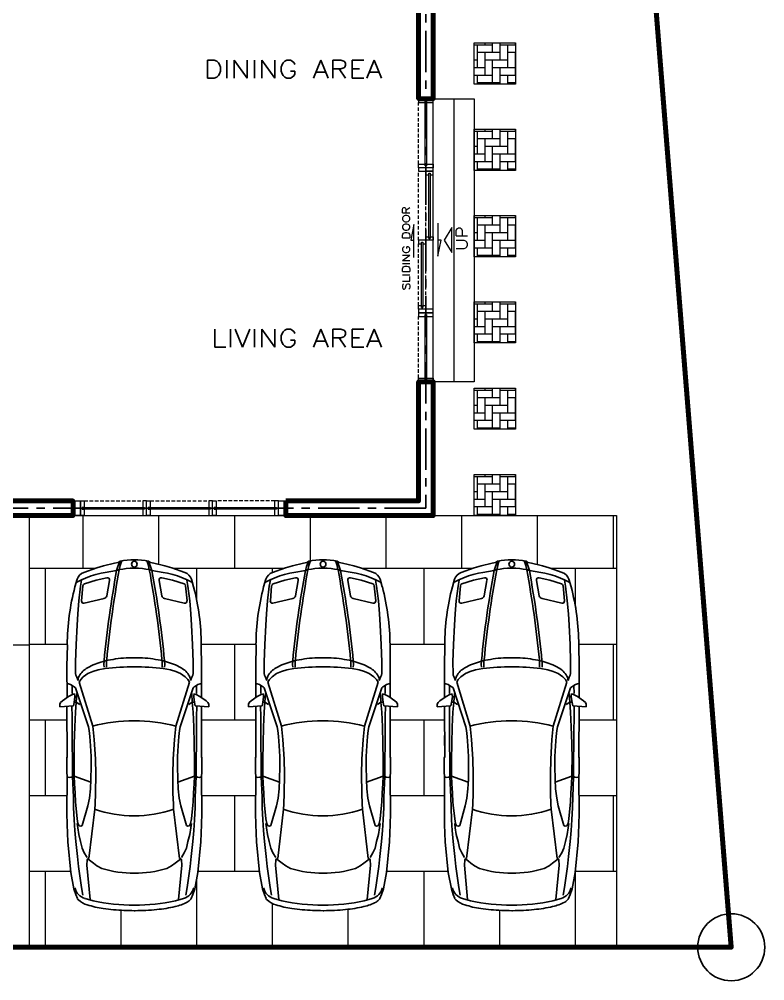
# Model space of a CAD drawing. Header units: millimetres. Extents: x 1087 to 3227, y -18 to 1224.
# Drawn here: x 1490 to 1890, y -18 to 498 of the extents above; entities that cross this region are included whole.
import ezdxf

# ---------------------------------------------------------------- set-up
doc = ezdxf.new("R2010")
doc.units = ezdxf.units.MM
doc.linetypes.add('CENTER', pattern=[50.8, 31.75, -6.35, 6.35, -6.35])
doc.linetypes.add('HIDDEN', pattern=[9.525, 6.35, -3.175])
doc.layers.get('0').update_dxf_attribs({"plot": 0})
doc.layers.add('CAR', color=8, linetype='Continuous')
for name, color, linetype, lineweight in [('DOOR', 1, 'Continuous', 20), ('FLOORING', 33, 'Continuous', 13), ('OUTDOOR FLOORING', 33, 'Continuous', 13), ('PERIMETER', 4, 'Continuous', 80), ('TEXT', 9, 'Continuous', 15), ('WALL', 2, 'Continuous', 70), ('WINDOW', 153, 'Continuous', 20)]:
    doc.layers.add(name, color=color, linetype=linetype, lineweight=lineweight)
doc.styles.get("Standard").update_dxf_attribs({"font": 'arial.ttf'})

# ---------------------------------------------------------------- blocks, each defined once
blk = doc.blocks.new('4-PANEL SLIDING DOOR')
at = {"layer": 'DOOR', "linetype": 'HIDDEN', "ltscale": 0.3}
for p, q in [((75.89, 8.44), (112.88, 8.44)), ((38.91, 0.56), (75.89, 0.56)), ((77.81, 0.56), (110.96, 0.56))]:
    blk.add_line(p, q, dxfattribs=at)
at = {"layer": 'DOOR'}
for points in [[(38.91, 8.44), (36.99, 8.44), (36.99, 0.56), (38.91, 0.56)], [(38.91, 8.44), (40.83, 8.44), (40.83, 6.87), (39.87, 6.87), (39.87, 6.07), (40.83, 6.07), (40.83, 4.5), (38.91, 4.5)], [(39.87, 6.87), (74.93, 6.87), (74.93, 6.07), (39.87, 6.07)], [(75.89, 8.44), (73.97, 8.44), (73.97, 6.87), (74.93, 6.87), (74.93, 6.07), (73.97, 6.07), (73.97, 4.5), (75.89, 4.5)], [(114.8, 8.44), (112.88, 8.44), (112.88, 0.56), (114.8, 0.56)], [(75.89, 4.5), (77.81, 4.5), (77.81, 2.93), (76.85, 2.93), (76.85, 2.13), (77.81, 2.13), (77.81, 0.56), (75.89, 0.56)], [(76.85, 2.93), (111.92, 2.93), (111.92, 2.13), (76.85, 2.13)], [(112.88, 4.5), (110.96, 4.5), (110.96, 2.93), (111.92, 2.93), (111.92, 2.13), (110.96, 2.13), (110.96, 0.56), (112.88, 0.56)]]:
    blk.add_lwpolyline(points, close=True, dxfattribs=at)
at = {"layer": 'DOOR', "linetype": 'HIDDEN', "ltscale": 0.3}
for points in [[(40.83, 8.44), (73.97, 8.44)], [(40.83, 4.5), (73.97, 4.5)], [(77.81, 4.5), (110.96, 4.5)]]:
    blk.add_lwpolyline(points, dxfattribs=at)
at = {"layer": 'FLOORING'}
for points in [[(66.71, 10.9), (84.39, 10.9), (75.89, 12.62), (75.89, 10.9)], [(85.08, -1.9), (67.39, -1.9), (75.89, -3.62), (75.89, -1.9)]]:
    blk.add_lwpolyline(points, dxfattribs=at)
at = {"layer": 'WINDOW', "linetype": 'HIDDEN', "ltscale": 0.3}
for p, q in [((1.92, 8.44), (35.07, 8.44)), ((116.72, 8.44), (149.87, 8.44)), ((1.92, 0.56), (35.07, 0.56)), ((116.72, 0.56), (149.87, 0.56))]:
    blk.add_line(p, q, dxfattribs=at)
at = {"layer": 'WINDOW'}
for points in [[(0, 8.44), (1.92, 8.44), (1.92, 4.88), (0.96, 4.88), (0.96, 4.08), (1.92, 4.08), (1.92, 0.56), (0, 0.56)], [(36.99, 8.44), (35.07, 8.44), (35.07, 4.88), (36.03, 4.88), (36.03, 4.08), (35.07, 4.08), (35.07, 0.56), (36.99, 0.56)], [(114.8, 8.44), (116.72, 8.44), (116.72, 4.88), (115.76, 4.88), (115.76, 4.08), (116.72, 4.08), (116.72, 0.56), (114.8, 0.56)], [(151.79, 8.44), (149.87, 8.44), (149.87, 4.88), (150.83, 4.88), (150.83, 4.08), (149.87, 4.08), (149.87, 0.56), (151.79, 0.56)], [(0.96, 4.88), (36.03, 4.88), (36.03, 4.08), (0.96, 4.08)], [(115.76, 4.88), (150.83, 4.88), (150.83, 4.08), (115.76, 4.08)]]:
    blk.add_lwpolyline(points, close=True, dxfattribs=at)
blk = doc.blocks.new('3-PANEL LOUVRE WINDOW')
at = {"layer": 'WINDOW', "linetype": 'HIDDEN', "ltscale": 0.3}
for p, q in [((5.94, 8.436), (37.34, 8.436)), ((41.34, 8.436), (72.74, 8.436)), ((108.14, 8.436), (76.74, 8.436)), ((5.94, 0.564), (37.34, 0.564)), ((41.34, 0.564), (72.74, 0.564)), ((76.74, 0.564), (108.14, 0.564))]:
    blk.add_line(p, q, dxfattribs=at)
at = {"layer": 'WINDOW'}
for points in [[(3.94, 0.564), (0, 0.564), (0, 8.436), (3.94, 8.436)], [(3.94, 8.436), (5.94, 8.436), (5.94, 4.9), (4.94, 4.9), (4.94, 4.1), (5.94, 4.1), (5.94, 0.564), (3.94, 0.564)], [(39.34, 8.436), (37.34, 8.436), (37.34, 4.9), (38.34, 4.9), (38.34, 4.1), (37.34, 4.1), (37.34, 0.564), (39.34, 0.564)], [(39.34, 8.436), (41.34, 8.436), (41.34, 4.9), (40.34, 4.9), (40.34, 4.1), (41.34, 4.1), (41.34, 0.564), (39.34, 0.564)], [(74.74, 8.436), (72.74, 8.436), (72.74, 4.9), (73.74, 4.9), (73.74, 4.1), (72.74, 4.1), (72.74, 0.564), (74.74, 0.564)], [(74.74, 8.436), (76.74, 8.436), (76.74, 4.9), (75.74, 4.9), (75.74, 4.1), (76.74, 4.1), (76.74, 0.564), (74.74, 0.564)], [(110.14, 8.436), (108.14, 8.436), (108.14, 4.9), (109.14, 4.9), (109.14, 4.1), (108.14, 4.1), (108.14, 0.564), (110.14, 0.564)], [(114.08, 0.564), (110.14, 0.564), (110.14, 8.436), (114.08, 8.436)], [(4.94, 4.9), (38.34, 4.9), (38.34, 4.1), (4.94, 4.1)], [(40.34, 4.9), (73.74, 4.9), (73.74, 4.1), (40.34, 4.1)], [(75.74, 4.9), (109.14, 4.9), (109.14, 4.1), (75.74, 4.1)]]:
    blk.add_lwpolyline(points, close=True, dxfattribs=at)
blk = doc.blocks.new('car14')
at = {"ltscale": 0.05}
for p, q in [((174278, 50851), (174293, 50664)), ((174298, 50851), (174278, 50851)), ((174317, 50849), (174298, 50851)), ((174337, 50839), (174317, 50849)), ((174363, 50814), (174337, 50839)), ((172440, 50740), (172021, 50701)), ((172675, 50750), (172440, 50740)), ((172832, 50753), (172675, 50750)), ((173316, 50751), (172832, 50753)), ((173405, 50755), (173316, 50751)), ((173319, 50739), (173317, 50721)), ((173317, 50721), (173321, 50695)), ((173327, 50751), (173319, 50739)), ((173586, 50755), (173405, 50755)), ((173596, 50748), (173586, 50755)), ((174283, 50752), (173597, 50748)), ((173890, 50749), (173752, 50749)), ((174421, 50730), (174363, 50814)), ((174829, 50752), (174405, 50751)), ((174446, 50678), (174421, 50730)), ((174582, 50702), (174593, 50732)), ((174593, 50732), (174596, 50752)), ((175124, 50747), (174829, 50752)), ((171723, 50632), (171668, 50608)), ((171799, 50657), (171723, 50632)), ((172021, 50701), (171799, 50657)), ((172103, 50595), (171817, 50555)), ((172240, 50610), (172103, 50595)), ((172446, 50631), (172240, 50610)), ((172541, 50590), (172445, 50566)), ((172594, 50645), (172446, 50631)), ((172633, 50605), (172541, 50590)), ((172739, 50654), (172594, 50645)), ((172688, 50612), (172633, 50605)), ((172659, 50586), (172654, 50562)), ((172689, 50602), (172659, 50586)), ((172754, 50612), (172689, 50602)), ((172906, 50662), (172739, 50654)), ((172941, 50633), (172754, 50612)), ((173050, 50665), (172906, 50662)), ((172983, 50636), (172941, 50633)), ((173103, 50642), (172983, 50636)), ((173050, 50665), (173328, 50676)), ((173237, 50650), (173103, 50642)), ((173336, 50654), (173237, 50650)), ((173336, 50654), (173253, 50428)), ((173321, 50695), (173330, 50674)), ((173424, 50678), (173328, 50676)), ((173330, 50674), (173336, 50654)), ((173426, 50655), (173336, 50654)), ((173560, 50678), (173424, 50678)), ((173557, 50655), (173426, 50655)), ((173779, 50652), (173557, 50655)), ((173764, 50681), (173560, 50678)), ((173944, 50681), (173764, 50681)), ((174009, 50646), (173779, 50652)), ((174136, 50683), (173944, 50681)), ((174208, 50636), (174009, 50646)), ((174009, 50458), (174538, 50635)), ((174616, 50585), (174017, 50401)), ((174298, 50685), (174136, 50683)), ((174341, 50625), (174208, 50636)), ((174293, 50664), (174339, 50655)), ((174341, 50625), (174313, 50576)), ((174339, 50655), (174418, 50644)), ((174341, 50654), (174341, 50625)), ((174461, 50616), (174341, 50625)), ((174418, 50644), (174443, 50645)), ((174452, 50661), (174446, 50678)), ((174453, 50641), (174452, 50661)), ((174572, 50681), (174461, 50683)), ((174538, 50635), (174554, 50652)), ((174554, 50652), (174572, 50681)), ((174572, 50681), (174582, 50702)), ((174651, 50564), (174616, 50585)), ((174638, 50601), (174682, 50619)), ((174682, 50619), (174711, 50633)), ((174711, 50633), (174736, 50635)), ((174736, 50635), (174889, 50637)), ((174889, 50637), (175131, 50628)), ((175131, 50628), (175394, 50615)), ((175394, 50615), (175548, 50605)), ((175548, 50605), (175723, 50590)), ((175723, 50590), (175926, 50566)), ((176018, 50614), (175916, 50643)), ((175972, 50627), (176008, 50554)), ((171635, 50396), (171668, 50506)), ((172122, 50480), (171656, 50436)), ((171817, 50555), (171711, 50537)), ((172194, 50476), (172122, 50480)), ((172205, 50462), (172177, 50425)), ((172207, 50467), (172194, 50476)), ((172211, 50452), (172207, 50467)), ((172884, 50371), (172211, 50452)), ((172291, 50516), (172225, 50477)), ((172355, 50546), (172291, 50516)), ((172445, 50566), (172355, 50546)), ((172654, 50562), (172661, 50544)), ((172661, 50544), (172930, 50469)), ((172930, 50469), (173035, 50446)), ((173035, 50446), (173160, 50433)), ((173877, 50441), (173958, 50449)), ((173958, 50449), (174009, 50458)), ((174688, 50529), (174651, 50564)), ((174733, 50466), (174688, 50529)), ((174762, 50401), (174733, 50466)), ((175754, 50247), (175691, 50516)), ((175930, 50534), (175723, 50552)), ((175926, 50566), (176006, 50552)), ((175956, 50513), (176005, 50355)), ((176008, 50554), (176035, 50501)), ((176035, 50501), (176063, 50422)), ((176111, 50523), (176175, 50345)), ((172114, 50343), (172077, 50276)), ((172148, 50392), (172114, 50343)), ((172177, 50425), (172148, 50392)), ((172954, 50367), (172884, 50371)), ((173103, 50362), (172954, 50367)), ((173362, 50360), (173103, 50362)), ((173160, 50433), (173291, 50425)), ((173291, 50425), (173469, 50422)), ((173567, 50365), (173362, 50360)), ((173469, 50422), (173605, 50424)), ((173836, 50383), (173567, 50365)), ((173605, 50424), (173749, 50431)), ((173749, 50431), (173877, 50441)), ((174017, 50401), (173836, 50383)), ((174786, 50327), (174762, 50401)), ((174803, 50230), (174786, 50327)), ((176038, 50208), (176005, 50355)), ((176063, 50422), (176082, 50360)), ((176082, 50360), (176101, 50287)), ((176175, 50345), (176202, 50252)), ((174856, 50249), (174819, 50247)), ((174842, 50215), (174819, 50215)), ((174895, 50213), (174842, 50215)), ((174907, 50247), (174856, 50249)), ((174922, 50211), (174895, 50213)), ((176003, 50172), (175794, 50210)), ((176101, 50287), (176112, 50230)), ((176112, 50230), (176136, 50075)), ((176235, 50102), (176202, 50252)), ((176192, 50057), (176136, 50075)), ((176136, 50075), (176150, 50041)), ((176259, 50030), (176192, 50057)), ((176235, 50102), (176247, 50056)), ((176263, 50029), (176247, 50056)), ((176148, 50039), (176204, 50026)), ((176150, 50041), (176157, 49991)), ((176157, 49991), (176164, 49945)), ((176164, 49945), (176167, 49892)), ((176204, 50026), (176245, 50014)), ((176245, 50014), (176263, 50004)), ((176167, 49892), (176169, 49834)), ((176167, 49777), (176169, 49834)), ((176150, 49627), (176157, 49678)), ((176157, 49678), (176164, 49724)), ((176164, 49724), (176167, 49777)), ((176245, 49654), (176263, 49665)), ((176112, 49439), (176136, 49594)), ((176136, 49594), (176150, 49627)), ((176192, 49612), (176136, 49594)), ((176148, 49630), (176204, 49643)), ((176259, 49639), (176192, 49612)), ((176235, 49567), (176202, 49416)), ((176204, 49643), (176245, 49654)), ((176235, 49567), (176247, 49613)), ((176263, 49640), (176247, 49613)), ((174803, 49439), (174786, 49341)), ((174842, 49454), (174819, 49454)), ((174856, 49420), (174819, 49422)), ((174895, 49456), (174842, 49454)), ((174907, 49422), (174856, 49420)), ((174922, 49458), (174895, 49456)), ((175754, 49421), (175691, 49153)), ((176003, 49497), (175794, 49459)), ((176038, 49461), (176005, 49314)), ((176101, 49382), (176112, 49439)), ((176175, 49324), (176202, 49416)), ((171635, 49273), (171668, 49163)), ((172114, 49326), (172077, 49393)), ((172148, 49277), (172114, 49326)), ((172177, 49243), (172148, 49277)), ((172884, 49298), (172211, 49217)), ((172954, 49302), (172884, 49298)), ((173103, 49307), (172954, 49302)), ((173362, 49308), (173103, 49307)), ((173567, 49304), (173362, 49308)), ((173836, 49286), (173567, 49304)), ((174017, 49268), (173836, 49286)), ((174616, 49084), (174017, 49268)), ((174762, 49268), (174733, 49203)), ((174786, 49341), (174762, 49268)), ((175956, 49156), (176005, 49314)), ((176063, 49246), (176082, 49309)), ((176082, 49309), (176101, 49382)), ((176111, 49146), (176175, 49324)), ((172122, 49188), (171656, 49232)), ((172194, 49193), (172122, 49188)), ((172205, 49206), (172177, 49243)), ((172207, 49202), (172194, 49193)), ((172211, 49217), (172207, 49202)), ((172291, 49153), (172225, 49192)), ((172355, 49123), (172291, 49153)), ((172661, 49125), (172930, 49200)), ((172930, 49200), (173035, 49222)), ((173035, 49222), (173160, 49236)), ((173160, 49236), (173291, 49243)), ((173336, 49015), (173253, 49241)), ((173291, 49243), (173469, 49247)), ((173469, 49247), (173605, 49245)), ((173605, 49245), (173749, 49238)), ((173749, 49238), (173877, 49228)), ((173877, 49228), (173958, 49219)), ((173958, 49219), (174009, 49211)), ((174009, 49211), (174538, 49034)), ((174688, 49140), (174651, 49104)), ((174733, 49203), (174688, 49140)), ((175930, 49135), (175723, 49116)), ((176008, 49114), (176035, 49168)), ((176035, 49168), (176063, 49246)), ((171723, 49037), (171668, 49060)), ((171817, 49114), (171711, 49132)), ((171799, 49011), (171723, 49037)), ((172021, 48968), (171799, 49011)), ((172103, 49073), (171817, 49114)), ((172240, 49059), (172103, 49073)), ((172446, 49038), (172240, 49059)), ((172445, 49103), (172355, 49123)), ((172541, 49079), (172445, 49103)), ((172594, 49024), (172446, 49038)), ((172633, 49064), (172541, 49079)), ((172739, 49015), (172594, 49024)), ((172688, 49056), (172633, 49064)), ((172654, 49107), (172661, 49125)), ((172659, 49083), (172654, 49107)), ((172689, 49067), (172659, 49083)), ((172754, 49057), (172689, 49067)), ((172906, 49007), (172739, 49015)), ((172941, 49036), (172754, 49057)), ((173050, 49003), (172906, 49007)), ((172983, 49032), (172941, 49036)), ((173103, 49027), (172983, 49032)), ((173050, 49003), (173328, 48992)), ((173237, 49019), (173103, 49027)), ((173336, 49015), (173237, 49019)), ((173328, 48993), (173336, 49015)), ((173426, 49014), (173336, 49015)), ((173557, 49013), (173426, 49014)), ((173779, 49017), (173557, 49013)), ((174009, 49023), (173779, 49017)), ((174208, 49033), (174009, 49023)), ((174341, 49044), (174208, 49033)), ((174278, 48818), (174293, 49004)), ((174293, 49004), (174339, 49013)), ((174341, 49044), (174313, 49093)), ((174339, 49013), (174418, 49025)), ((174461, 49052), (174341, 49044)), ((174341, 49014), (174341, 49044)), ((174418, 49025), (174443, 49024)), ((174452, 49008), (174446, 48991)), ((174453, 49028), (174452, 49008)), ((174538, 49034), (174554, 49017)), ((174554, 49017), (174572, 48988)), ((174651, 49104), (174616, 49084)), ((174638, 49067), (174682, 49050)), ((174682, 49050), (174711, 49036)), ((174711, 49036), (174736, 49034)), ((174736, 49034), (174889, 49032)), ((174889, 49032), (175131, 49040)), ((175131, 49040), (175394, 49054)), ((175394, 49054), (175548, 49063)), ((175548, 49063), (175723, 49079)), ((175723, 49079), (175926, 49103)), ((176018, 49055), (175916, 49026)), ((175926, 49103), (176006, 49117)), ((175972, 49042), (176008, 49114)), ((172440, 48929), (172021, 48968)), ((172675, 48919), (172440, 48929)), ((172832, 48916), (172675, 48919)), ((173316, 48918), (172832, 48916)), ((173405, 48914), (173316, 48918)), ((173317, 48948), (173321, 48974)), ((173319, 48930), (173317, 48948)), ((173327, 48917), (173319, 48930)), ((173321, 48974), (173328, 48993)), ((173424, 48991), (173328, 48992)), ((173586, 48914), (173405, 48914)), ((173560, 48991), (173424, 48991)), ((173764, 48988), (173560, 48991)), ((173596, 48920), (173586, 48914)), ((174283, 48917), (173597, 48920)), ((173944, 48988), (173764, 48988)), ((174136, 48986), (173944, 48988)), ((174298, 48984), (174136, 48986)), ((174421, 48939), (174363, 48855)), ((174829, 48917), (174405, 48917)), ((174446, 48991), (174421, 48939)), ((174572, 48988), (174461, 48986)), ((174572, 48988), (174582, 48967)), ((174582, 48967), (174593, 48937)), ((174593, 48937), (174596, 48917)), ((175124, 48921), (174829, 48917)), ((174298, 48818), (174278, 48818)), ((174317, 48820), (174298, 48818)), ((174337, 48830), (174317, 48820)), ((174363, 48855), (174337, 48830))]:
    blk.add_line(p, q, dxfattribs=at)
for centre, radius, start, end in [((175102, 47527), 3221, 75.3692, 89.6147), ((171867, 50396), 296, 137.753, 164.573), ((171699, 50540), 75.7, 116.2564, 132.7691), ((171690, 50557), 55.5, 112.9917, 115.5464), ((171859, 50449), 200, 102.9981, 163.2615), ((174638, 50469), 132, 62.6713, 90), ((174556, 50334), 290, 28.3495, 60.3799), ((175970, 50472), 150, 19.7555, 71.4709), ((172806, 50078), 1287, 162.0281, 171.9884), ((174090, 50057), 832, 14.172, 29.9366), ((175720, 50523), 30, 84.7809, 193.2364), ((175927, 50504), 30, 17.3318, 84.7818), ((174338, 49834), 2761, 168.2577, 191.7424), ((174458, 49834), 1663, 160.9767, 198.8163), ((171913, 49838), 2178, 344.8283, 15.1045), ((174140, 49869), 2637, 171.5296, 177.6904), ((173553, 49834), 1541, 163.3477, 196.6523), ((171206, 49834), 3619, 353.7227, 6.2772), ((173405, 49868), 1543, 4.3137, 14.7384), ((173511, 35781), 14533, 79.5924, 84.4853), ((173528, 35775), 14503, 79.5924, 84.4853), ((175803, 50259), 50, 193.2368, 259.7927), ((176009, 50201), 30, 259.7918, 12.6561), ((174749, 49834), 3247, 177.5196, 180.0008), ((173071, 49834), 1878, 355.4299, 4.5699), ((175260, 49834), 1022, 349.0272, 10.9729), ((174777, 49834), 3275, 180, 180.1671), ((174551, 49829), 3049, 180.0843, 185.6746), ((176224, 49834), 39.1, 0, 180), ((176224, 49834), 39.1, 180, 0), ((173405, 49801), 1543, 345.2615, 355.6862), ((173395, 49705), 1886, 185.4031, 193.1131), ((173511, 63888), 14533, 275.5147, 280.4076), ((173528, 63894), 14503, 275.5147, 280.4076), ((174090, 49612), 832, 330.063, 345.8279), ((175803, 49410), 50, 100.2074, 166.7634), ((176009, 49467), 30, 347.3444, 100.2081), ((172172, 49408), 628, 191.9919, 208.1327), ((171859, 49220), 200, 196.7385, 257.0019), ((174556, 49335), 290, 299.6194, 331.6502), ((175720, 49146), 30, 166.764, 275.2191), ((175927, 49165), 30, 275.2182, 342.6682), ((175970, 49197), 150, 288.5291, 340.2445), ((171793, 49214), 202, 210.3469, 218.9129), ((171725, 49159), 114, 218.7476, 231.2781), ((171695, 49122), 67.2, 231.2736, 246.5356), ((174638, 49199), 132, 269.9996, 297.3277), ((175102, 52142), 3221, 270.3853, 284.6308)]:
    blk.add_arc(centre, radius, start, end, dxfattribs=at)

msp = doc.modelspace()

# ---------------------------------------------------------------- hatches: boundary and pattern name
at = {"layer": 'OUTDOOR FLOORING', "ltscale": 0.2}
h = msp.add_hatch(dxfattribs=at)
h.set_pattern_fill('AR-HBONE', color=256, scale=0.04, angle=45)
h.set_pattern_definition([(90, (609.8394, -694.6497), (-4.064, 4.064), [12.192, -4.064]), (180, (609.8394, -690.5857), (-4.064, 4.064), [12.192, -4.064])])
h.paths.add_polyline_path([(1733.88, 485.06), (1733.88, 463.01), (1755.92, 463.01), (1755.92, 485.06)])
h = msp.add_hatch(dxfattribs=at)
h.set_pattern_fill('AR-HBONE', color=256, scale=0.04, angle=45)
h.set_pattern_definition([(90, (609.8394, -740.9597), (-4.064, 4.064), [12.192, -4.064]), (180, (609.8394, -736.8957), (-4.064, 4.064), [12.192, -4.064])])
h.paths.add_polyline_path([(1733.88, 438.75), (1733.88, 416.7), (1755.92, 416.7), (1755.92, 438.75)])
h = msp.add_hatch(dxfattribs=at)
h.set_pattern_fill('AR-HBONE', color=256, scale=0.04, angle=45)
h.set_pattern_definition([(90, (609.8394, -787.2696), (-4.064, 4.064), [12.192, -4.064]), (180, (609.8394, -783.2056), (-4.064, 4.064), [12.192, -4.064])])
h.paths.add_polyline_path([(1733.88, 392.44), (1733.88, 370.39), (1755.92, 370.39), (1755.92, 392.44)])
h = msp.add_hatch(dxfattribs=at)
h.set_pattern_fill('AR-HBONE', color=256, scale=0.04, angle=45)
h.set_pattern_definition([(90, (609.8394, -833.5796), (-4.064, 4.064), [12.192, -4.064]), (180, (609.8394, -829.5156), (-4.064, 4.064), [12.192, -4.064])])
h.paths.add_polyline_path([(1733.88, 346.13), (1733.88, 324.08), (1755.92, 324.08), (1755.92, 346.13)])
h = msp.add_hatch(dxfattribs=at)
h.set_pattern_fill('AR-HBONE', color=256, scale=0.04, angle=45)
h.set_pattern_definition([(90, (609.8394, -879.8896), (-4.064, 4.064), [12.192, -4.064]), (180, (609.8394, -875.8256), (-4.064, 4.064), [12.192, -4.064])])
h.paths.add_polyline_path([(1733.88, 299.82), (1733.88, 277.77), (1755.92, 277.77), (1755.92, 299.82)])
h = msp.add_hatch(dxfattribs=at)
h.set_pattern_fill('AR-HBONE', color=256, scale=0.04, angle=45)
h.set_pattern_definition([(90, (609.8394, -926.1996), (-4.064, 4.064), [12.192, -4.064]), (180, (609.8394, -922.1356), (-4.064, 4.064), [12.192, -4.064])])
h.paths.add_polyline_path([(1733.88, 253.51), (1733.88, 231.46), (1755.92, 231.46), (1755.92, 253.51)])
at = {"layer": 'OUTDOOR FLOORING'}
h = msp.add_hatch(dxfattribs=at)
h.set_pattern_fill('AR-B88', color=256, scale=0.2)
h.paths.add_polyline_path([(1495.21, 231.46), (1495.21, -0.1), (1810.17, -0.1), (1810.17, 231.46)])
h.paths.add_polyline_path([(1625.58, 200.99), (1625.58, 200.99), (1632.58, 203.51), (1636.22, 204.56), (1642.16, 205.89), (1643.97, 206.34), (1645.06, 207.01), (1645.06, 206.99, -0.095855), (1660.34, 206.99), (1661.39, 206.34), (1663.2, 205.89), (1669.14, 204.56), (1672.78, 203.51), (1679.78, 200.99, -0.229569), (1683.38, 197.31), (1684.52, 193.3, -0.062233), (1688.63, 162.12), (1688.79, 150.52), (1688.79, 133.87), (1691.25, 132.16), (1692.22, 131.15), (1692.62, 130.36), (1692.71, 129.62), (1692.71, 128.82), (1688.79, 129.15), (1688.67, 101.97), (1688.93, 101.58), (1688.93, 94.46), (1688.76, 90.94), (1688.84, 71.89), (1688.72, 65.73), (1688.34, 56.45), (1686.8, 39.95), (1685.08, 31.24), (1684.07, 28.22), (1683.05, 25.83, -0.079287), (1682.1, 24.78, -0.037397), (1681.12, 24.11, -0.070542), (1674.61, 21.73, -0.033656), (1664.75, 20.12, -0.024402), (1653.05, 19.53, -0.000842), (1652.62, 19.53, -0.010706), (1647.15, 19.65, -0.026891), (1636.04, 20.7, -0.043487), (1627.46, 22.68, -0.102494), (1623.26, 24.83, -0.113845), (1622.34, 25.81, -0.03394), (1622.21, 26.07), (1621.29, 28.22), (1620.28, 31.24), (1618.56, 39.95), (1617.02, 56.45), (1616.64, 65.73), (1616.52, 71.89), (1616.6, 90.94), (1616.43, 94.46), (1616.43, 101.58), (1616.69, 101.97), (1616.57, 129.15), (1612.65, 128.82), (1612.65, 130.19), (1613.14, 131.15), (1614.11, 132.16), (1616.58, 133.87), (1616.57, 150.52), (1616.73, 162.11, -0.062246), (1620.84, 193.3), (1621.82, 196.77, -0.25495)], flags=16)
h.paths.add_polyline_path([(1626.45, 198), (1629.53, 199.09), (1631.99, 199.84), (1634.85, 200.58), (1637.1, 201.02), (1643.21, 201.97), (1644.66, 202.6), (1644.65, 202.56), (1646.51, 202.8), (1648.32, 203.06), (1650.43, 203.19), (1652.68, 203.29), (1654.93, 203.19), (1657.04, 203.06), (1658.85, 202.8), (1660.71, 202.56), (1660.71, 202.6), (1662.15, 201.97), (1668.26, 201.02), (1670.51, 200.58), (1673.37, 199.84), (1675.83, 199.09), (1678.91, 198), (1680.92, 197), (1681.47, 193.69), (1682.41, 185.73), (1683.04, 178.82), (1683.4, 172.75), (1683.94, 162.42), (1684.27, 152.87), (1684.19, 146.85), (1684.1, 145.88), (1683.58, 144.73), (1682.88, 143.02, 0.119811), (1682.3, 145.4, 0.140681), (1677.79, 149.81, 0.073077), (1668.93, 153.32), (1668.93, 153.32, 0.043273), (1658.57, 155.01, 0.039887), (1646.79, 155.01, 0.043263), (1636.44, 153.32), (1636.44, 153.32, 0.073075), (1627.57, 149.81, 0.140679), (1623.07, 145.4, 0.119818), (1622.49, 143.02), (1621.78, 144.73), (1621.26, 145.88), (1621.17, 146.85), (1621.09, 152.87), (1621.42, 162.42), (1621.96, 172.75), (1622.32, 178.82), (1622.95, 185.73), (1623.89, 193.69), (1624.45, 197)], flags=0)
h.paths.add_polyline_path([(1625.98, 194.88), (1632.2, 196.82), (1637.96, 198.11, -0.539981), (1639.39, 196.75), (1637.91, 188.51, -0.292982), (1636.47, 186.95), (1625.86, 184.46, -0.512025), (1624.41, 185.72), (1624.41, 185.72), (1625.16, 193.86, -0.30311), (1625.98, 194.88)], flags=0)
h.paths.add_polyline_path([(1582.14, 197.31), (1583.27, 193.3, -0.062233), (1587.38, 162.12), (1587.55, 150.52), (1587.54, 133.87), (1590.01, 132.16), (1590.98, 131.15), (1591.37, 130.36), (1591.46, 129.62), (1591.46, 128.82), (1587.55, 129.15), (1587.42, 101.97), (1587.69, 101.58), (1587.69, 94.46), (1587.52, 90.94), (1587.59, 71.89), (1587.47, 65.73), (1587.09, 56.45), (1585.56, 39.95), (1583.83, 31.24), (1582.83, 28.22), (1581.81, 25.83, -0.079287), (1580.86, 24.78, -0.037397), (1579.88, 24.11, -0.070542), (1573.36, 21.73, -0.033656), (1563.5, 20.12, -0.024402), (1551.81, 19.53, -0.000842), (1551.38, 19.53, -0.010706), (1545.9, 19.65, -0.026891), (1534.79, 20.7, -0.043487), (1526.22, 22.68, -0.102494), (1522.01, 24.83, -0.113845), (1521.1, 25.81, -0.03394), (1520.96, 26.07), (1520.05, 28.22), (1519.04, 31.24), (1517.32, 39.95), (1515.78, 56.45), (1515.4, 65.73), (1515.28, 71.89), (1515.35, 90.94), (1515.18, 94.46), (1515.18, 101.58), (1515.45, 101.97), (1515.32, 129.15), (1511.41, 128.82), (1511.41, 130.19), (1511.9, 131.15), (1512.87, 132.16), (1515.33, 133.87), (1515.32, 150.52), (1515.49, 162.11, -0.062246), (1519.6, 193.3), (1520.58, 196.77, -0.25495), (1524.34, 200.99), (1524.33, 200.99), (1531.33, 203.51), (1534.98, 204.56), (1540.92, 205.89), (1542.73, 206.34), (1543.82, 207.01), (1543.81, 206.99, -0.095855), (1559.09, 206.99), (1560.14, 206.34), (1561.95, 205.89), (1567.89, 204.56), (1571.54, 203.51), (1578.54, 200.99, -0.229569)], flags=16)
h.paths.add_polyline_path([(1580.23, 193.69), (1581.17, 185.73), (1581.79, 178.82), (1582.15, 172.75), (1582.7, 162.42), (1583.02, 152.87), (1582.94, 146.85), (1582.86, 145.88), (1582.33, 144.73), (1581.63, 143.02, 0.119811), (1581.05, 145.4, 0.140681), (1576.54, 149.81, 0.073077), (1567.68, 153.32), (1567.68, 153.32, 0.043273), (1557.32, 155.01, 0.039887), (1545.55, 155.01, 0.043263), (1535.19, 153.32), (1535.19, 153.32, 0.073075), (1526.33, 149.81, 0.140679), (1521.82, 145.4, 0.119818), (1521.24, 143.02), (1520.54, 144.73), (1520.01, 145.88), (1519.93, 146.85), (1519.85, 152.87), (1520.17, 162.42), (1520.72, 172.75), (1521.08, 178.82), (1521.71, 185.73), (1522.64, 193.69), (1523.2, 197), (1525.2, 198), (1528.28, 199.09), (1530.75, 199.84), (1533.61, 200.58), (1535.85, 201.02), (1541.97, 201.97), (1543.41, 202.6), (1543.4, 202.56), (1545.27, 202.8), (1547.07, 203.06), (1549.19, 203.19), (1551.44, 203.29), (1553.69, 203.19), (1555.8, 203.06), (1557.6, 202.8), (1559.47, 202.56), (1559.46, 202.6), (1560.9, 201.97), (1567.02, 201.02), (1569.26, 200.58), (1572.12, 199.84), (1574.59, 199.09), (1577.67, 198), (1579.67, 197)], flags=0)
h.paths.add_polyline_path([(1578.26, 184.46), (1567.73, 186.93, -0.304733), (1566.21, 188.51), (1564.72, 196.75, -0.533075), (1566.13, 198.12), (1571.92, 196.82), (1578.14, 194.88, -0.303109), (1578.96, 193.86), (1579.7, 185.72, -0.512026)], flags=0)
h.paths.add_polyline_path([(1652.68, 206.98, -1), (1652.68, 203.9, -1)], flags=0)
h.paths.add_polyline_path([(1551.44, 203.9, -1), (1551.44, 206.98, -1)], flags=0)
h.paths.add_polyline_path([(1667.38, 198.12), (1673.16, 196.82), (1679.38, 194.88, -0.303109), (1680.2, 193.86), (1680.95, 185.72, -0.512026), (1679.5, 184.46), (1668.98, 186.93, -0.304733), (1667.45, 188.51), (1665.97, 196.75, -0.533075)], flags=0)
h.paths.add_polyline_path([(1535.22, 186.95), (1524.62, 184.46, -0.512025), (1523.17, 185.72), (1523.17, 185.72), (1523.91, 193.86, -0.30311), (1524.74, 194.88), (1524.74, 194.88), (1530.96, 196.82), (1536.72, 198.11, -0.539981), (1538.15, 196.75), (1536.67, 188.51, -0.292982)], flags=0)
h.paths.add_polyline_path([(1630.37, 147.89), (1633.27, 148.81), (1637.1, 149.5, -0.054832), (1668.26, 149.5), (1672.09, 148.81), (1674.99, 147.89), (1677.55, 146.75), (1680.01, 144.98), (1681.42, 143.5), (1682.22, 142.14), (1675, 118.55), (1674.29, 111.43), (1673.57, 100.85), (1673.39, 92.78), (1673.43, 82.57), (1673.64, 76.68), (1673.79, 73.94), (1677.01, 47.46), (1677.53, 47.3), (1675.95, 46.1), (1674.63, 44.95), (1672.7, 43.63), (1670.06, 42.17, -0.146351), (1635.3, 42.17), (1632.66, 43.63), (1630.73, 44.95), (1629.41, 46.1), (1627.8, 47.32), (1627.78, 47.29), (1628.36, 47.46), (1631.57, 73.94), (1631.72, 76.68), (1631.93, 82.57), (1631.97, 92.78), (1631.8, 100.85), (1631.07, 111.43), (1630.36, 118.55), (1623.14, 142.14), (1623.94, 143.5), (1625.35, 144.98), (1627.81, 146.75)], flags=0)
h.paths.add_polyline_path([(1619.53, 91.47), (1619.53, 91.42), (1619.53, 91.47)], flags=0)
h.paths.add_polyline_path([(1576.3, 146.75), (1578.77, 144.98), (1580.18, 143.5), (1580.97, 142.14), (1573.75, 118.55), (1573.04, 111.43), (1572.32, 100.85), (1572.15, 92.78), (1572.19, 82.57), (1572.4, 76.68), (1572.55, 73.94), (1575.76, 47.46), (1576.29, 47.3), (1574.71, 46.1), (1573.39, 44.95), (1571.46, 43.63), (1568.82, 42.17, -0.146351), (1534.05, 42.17), (1531.42, 43.63), (1529.48, 44.95), (1528.16, 46.1), (1526.56, 47.32), (1526.54, 47.29), (1527.11, 47.46), (1530.32, 73.94), (1530.47, 76.68), (1530.68, 82.57), (1530.73, 92.78), (1530.55, 100.85), (1529.83, 111.43), (1529.12, 118.55), (1521.9, 142.14), (1522.69, 143.5), (1524.1, 144.98), (1526.57, 146.75), (1529.12, 147.89), (1532.03, 148.81), (1535.86, 149.5, -0.054832), (1567.02, 149.5), (1570.84, 148.81), (1573.75, 147.89)], flags=0)
h.paths.add_polyline_path([(1576, 118.24), (1575.65, 116.22), (1575.3, 113.05), (1574.91, 107.99), (1574.66, 102.31), (1574.58, 96.99), (1574.71, 89.97), (1574.79, 88.49), (1583.69, 91.73), (1583.73, 95.3), (1583.76, 100.42), (1583.63, 109.17), (1583.39, 118.25), (1582.98, 126.05), (1582.57, 131.32), (1582.17, 136.71)], flags=0)
h.paths.add_polyline_path([(1583.75, 131.32), (1583.74, 131.32), (1583.76, 131.23)], flags=0)
h.paths.add_polyline_path([(1628.12, 118.24), (1628.47, 116.22), (1628.82, 113.05), (1629.2, 107.99), (1629.46, 102.31), (1629.54, 96.99), (1629.41, 89.97), (1629.12, 84.81), (1628.58, 79.88), (1627.7, 75.75), (1624.73, 65.15), (1624.04, 64.89), (1623.11, 65.07), (1622.45, 66.25), (1622.06, 68.81), (1621.23, 76.2), (1621.11, 77.85), (1620.88, 82.55), (1620.57, 87.85), (1620.42, 91.73), (1620.39, 95.3), (1620.36, 100.42), (1620.49, 109.17), (1620.73, 118.25), (1621.14, 126.05), (1621.54, 131.32), (1620.37, 131.32), (1620.35, 131.23), (1620.37, 131.32), (1621.54, 131.32), (1621.95, 136.71)], flags=0)
h.paths.add_polyline_path([(1677.24, 118.24), (1676.89, 116.22), (1676.55, 113.05), (1676.16, 107.99), (1675.9, 102.31), (1675.82, 96.99), (1675.95, 89.97), (1676.03, 88.49), (1684.94, 91.73), (1684.97, 95.3), (1685.01, 100.42), (1684.88, 109.17), (1684.63, 118.25), (1684.22, 126.05), (1683.82, 131.32), (1683.42, 136.71)], flags=0)
h.paths.add_polyline_path([(1684.99, 131.32), (1684.99, 131.32), (1685.01, 131.23)], flags=0)
h.paths.add_polyline_path([(1584.58, 91.41), (1584.58, 91.42), (1584.58, 91.41)], flags=0)
h.paths.add_polyline_path([(1518.29, 91.47), (1518.29, 91.42), (1518.29, 91.47)], flags=0)
h.paths.add_polyline_path([(1722.12, 193.3), (1723.1, 196.77, -0.25495), (1726.86, 200.99), (1726.86, 200.99), (1733.86, 203.51), (1737.51, 204.56), (1743.44, 205.89), (1745.25, 206.34), (1746.34, 207.01), (1746.34, 206.99, -0.095855), (1761.62, 206.99), (1762.67, 206.34), (1764.48, 205.89), (1770.42, 204.56), (1774.06, 203.51), (1781.06, 200.99, -0.229569), (1784.67, 197.31), (1785.8, 193.3, -0.062233), (1789.91, 162.12), (1790.07, 150.52), (1790.07, 133.87), (1792.53, 132.16), (1793.5, 131.15), (1793.9, 130.36), (1793.99, 129.62), (1793.99, 128.82), (1790.07, 129.15), (1789.95, 101.97), (1790.22, 101.58), (1790.22, 94.46), (1790.04, 90.94), (1790.12, 71.89), (1790, 65.73), (1789.62, 56.45), (1788.08, 39.95), (1786.36, 31.24), (1785.35, 28.22), (1784.33, 25.83, -0.079287), (1783.38, 24.78, -0.037397), (1782.4, 24.11, -0.070542), (1775.89, 21.73, -0.033656), (1766.03, 20.12, -0.024402), (1754.33, 19.53, -0.000842), (1753.9, 19.53, -0.010706), (1748.43, 19.65, -0.026891), (1737.32, 20.7, -0.043487), (1728.74, 22.68, -0.102494), (1724.54, 24.83, -0.113845), (1723.62, 25.81, -0.03394), (1723.49, 26.07), (1722.57, 28.22), (1721.56, 31.24), (1719.84, 39.95), (1718.31, 56.45), (1717.92, 65.73), (1717.8, 71.89), (1717.88, 90.94), (1717.71, 94.46), (1717.71, 101.58), (1717.97, 101.97), (1717.85, 129.15), (1713.93, 128.82), (1713.94, 130.19), (1714.42, 131.15), (1715.39, 132.16), (1717.86, 133.87), (1717.85, 150.52), (1718.01, 162.11, -0.062246)], flags=16)
h.paths.add_polyline_path([(1727.73, 198), (1730.81, 199.09), (1733.27, 199.84), (1736.13, 200.58), (1738.38, 201.02), (1744.49, 201.97), (1745.94, 202.6), (1745.93, 202.56), (1747.79, 202.8), (1749.6, 203.06), (1751.71, 203.19), (1753.96, 203.29), (1756.21, 203.19), (1758.32, 203.06), (1760.13, 202.8), (1762, 202.56), (1761.99, 202.6), (1763.43, 201.97), (1769.54, 201.02), (1771.79, 200.58), (1774.65, 199.84), (1777.11, 199.09), (1780.2, 198), (1782.2, 197), (1782.75, 193.69), (1783.69, 185.73), (1784.32, 178.82), (1784.68, 172.75), (1785.22, 162.42), (1785.55, 152.87), (1785.47, 146.85), (1785.38, 145.88), (1784.86, 144.73), (1784.16, 143.02, 0.119811), (1783.58, 145.4, 0.140681), (1779.07, 149.81, 0.073077), (1770.21, 153.32), (1770.21, 153.32, 0.043273), (1759.85, 155.01, 0.039887), (1748.07, 155.01, 0.043263), (1737.72, 153.32), (1737.72, 153.32, 0.073075), (1728.86, 149.81, 0.140679), (1724.35, 145.4, 0.119818), (1723.77, 143.02), (1723.07, 144.73), (1722.54, 145.88), (1722.45, 146.85), (1722.37, 152.87), (1722.7, 162.42), (1723.24, 172.75), (1723.6, 178.82), (1724.23, 185.73), (1725.17, 193.69), (1725.73, 197)], flags=0)
h.paths.add_polyline_path([(1727.26, 194.88), (1727.26, 194.88), (1733.48, 196.82), (1739.24, 198.11, -0.539981), (1740.68, 196.75), (1739.19, 188.51, -0.292982), (1737.75, 186.95), (1727.14, 184.46, -0.512025), (1725.69, 185.72), (1725.69, 185.72), (1726.44, 193.86, -0.30311)], flags=0)
h.paths.add_polyline_path([(1720.81, 91.47), (1720.81, 91.42), (1720.81, 91.47)], flags=0)
h.paths.add_polyline_path([(1729.4, 118.24), (1729.75, 116.22), (1730.1, 113.05), (1730.48, 107.99), (1730.74, 102.31), (1730.82, 96.99), (1730.69, 89.97), (1730.4, 84.81), (1729.87, 79.88), (1728.98, 75.75), (1726.01, 65.15), (1725.32, 64.89), (1724.39, 65.07), (1723.73, 66.25), (1723.34, 68.81), (1722.51, 76.2), (1722.39, 77.85), (1722.16, 82.55), (1721.85, 87.85), (1721.7, 91.73), (1721.67, 95.3), (1721.64, 100.42), (1721.77, 109.17), (1722.01, 118.25), (1722.42, 126.05), (1722.82, 131.32), (1721.65, 131.32), (1721.64, 131.23), (1721.65, 131.32), (1722.82, 131.32), (1723.23, 136.71)], flags=0)
h.paths.add_polyline_path([(1725.22, 143.5), (1726.63, 144.98), (1729.1, 146.75), (1731.65, 147.89), (1734.55, 148.81), (1738.38, 149.5, -0.054832), (1769.54, 149.5), (1773.37, 148.81), (1776.27, 147.89), (1778.83, 146.75), (1781.29, 144.98), (1782.7, 143.5), (1783.5, 142.14), (1776.28, 118.55), (1775.57, 111.43), (1774.85, 100.85), (1774.67, 92.78), (1774.72, 82.57), (1774.92, 76.68), (1775.08, 73.94), (1778.29, 47.46), (1778.82, 47.3), (1777.23, 46.1), (1775.91, 44.95), (1773.98, 43.63), (1771.34, 42.17, -0.146351), (1736.58, 42.17), (1733.94, 43.63), (1732.01, 44.95), (1730.69, 46.1), (1729.08, 47.32), (1729.06, 47.29), (1729.64, 47.46), (1732.85, 73.94), (1733, 76.68), (1733.21, 82.57), (1733.25, 92.78), (1733.08, 100.85), (1732.35, 111.43), (1731.64, 118.55), (1724.42, 142.14)], flags=0)
h.paths.add_polyline_path([(1753.96, 206.98, -1), (1753.96, 203.9, -1)], flags=0)
h.paths.add_polyline_path([(1768.66, 198.12), (1774.44, 196.82), (1780.66, 194.88, -0.303109), (1781.49, 193.86), (1782.23, 185.72, -0.512026), (1780.78, 184.46), (1770.26, 186.93, -0.304733), (1768.73, 188.51), (1767.25, 196.75, -0.533075)], flags=0)
h.paths.add_polyline_path([(1778.52, 118.24), (1778.17, 116.22), (1777.83, 113.05), (1777.44, 107.99), (1777.18, 102.31), (1777.11, 96.99), (1777.23, 89.97), (1777.32, 88.49), (1786.22, 91.73), (1786.25, 95.3), (1786.29, 100.42), (1786.16, 109.17), (1785.91, 118.25), (1785.5, 126.05), (1785.1, 131.32), (1784.7, 136.71)], flags=0)
h.paths.add_polyline_path([(1786.27, 131.32), (1786.29, 131.23), (1786.27, 131.32)], flags=0)

# ---------------------------------------------------------------- linework, layer by layer
at = {"layer": 'Defpoints'}
msp.add_line((1853.46, 239.9), (1852.5, 239.9), dxfattribs=at)
at = {"layer": 'Defpoints', "linetype": 'CENTER', "ltscale": 0.7}
msp.add_lwpolyline([(1172.07, 1119.73), (1172.07, 1131.68), (1707.89, 1131.68), (1707.89, 235.4), (1390.48, 235.4), (1390.48, 188.16), (1357.17, 188.16)], dxfattribs=at)
at = {"layer": 'Defpoints'}
msp.add_circle((1871.76, -0.1), 17.97, dxfattribs=at)
at = {"layer": 'OUTDOOR FLOORING'}
for points in [[(1755.92, 463.01), (1733.88, 463.01), (1733.88, 485.06), (1755.92, 485.06)], [(1722.85, 303.3), (1711.83, 303.3), (1711.83, 455.09), (1722.85, 455.09)], [(1755.92, 416.7), (1733.88, 416.7), (1733.88, 438.75), (1755.92, 438.75)], [(1755.92, 370.39), (1733.88, 370.39), (1733.88, 392.44), (1755.92, 392.44)], [(1755.92, 324.08), (1733.88, 324.08), (1733.88, 346.13), (1755.92, 346.13)], [(1755.92, 277.77), (1733.88, 277.77), (1733.88, 299.82), (1755.92, 299.82)], [(1755.92, 231.46), (1733.88, 231.46), (1733.88, 253.51), (1755.92, 253.51)], [(1495.21, 231.46), (1810.17, 231.46), (1810.17, -0.1), (1495.21, -0.1)]]:
    msp.add_lwpolyline(points, close=True, dxfattribs=at)
for points in [[(1722.85, 455.09), (1733.88, 455.09), (1733.88, 303.3), (1722.85, 303.3)], [(1717.72, 379.31), (1721.89, 372.63), (1721.89, 385.99), (1717.72, 379.31)], [(1394.42, 173.2), (1394.42, 162.18), (1495.21, 162.18), (1495.21, 231.46), (1484.18, 231.46)]]:
    msp.add_lwpolyline(points, dxfattribs=at)
at = {"layer": 'PERIMETER'}
msp.add_lwpolyline([(1104.94, 1206.47), (1126.66, -0.1), (1871.76, -0.1), (1775.03, 1205.18)], close=True, dxfattribs=at)
at = {"layer": 'WALL'}
for points in [[(1711.83, 564.89), (1703.96, 564.89), (1703.96, 455.09), (1711.83, 455.09)], [(1632.69, 239.33), (1703.96, 239.33), (1703.96, 303.3), (1711.83, 303.3), (1711.83, 231.46), (1632.69, 231.46), (1632.69, 239.33)], [(1447.34, 239.33), (1518.61, 239.33), (1518.61, 231.46), (1447.34, 231.46)]]:
    msp.add_lwpolyline(points, close=True, dxfattribs=at)

# ---------------------------------------------------------------- block references
at = {"layer": 'CAR', "xscale": 0.03937007874015748, "yscale": 0.03937007874015748, "zscale": 0.03937007874015748, "rotation": 90}
for p in [(3513.42, -6732.51), (3614.67, -6732.51), (3715.95, -6732.51)]:
    msp.add_blockref('car14', p, dxfattribs=at)
at = {"layer": 'WALL', "rotation": 90}
msp.add_blockref('4-PANEL SLIDING DOOR', (1712.39, 303.3), dxfattribs=at)
at = {"layer": 'WINDOW'}
msp.add_blockref('3-PANEL LOUVRE WINDOW', (1518.61, 230.9), dxfattribs=at)

# ---------------------------------------------------------------- texts
at = {"layer": 'OUTDOOR FLOORING', "insert": (1730.22, 362.15), "char_height": 6, "attachment_point": 7, "rotation": 90}
msp.add_mtext_dynamic_manual_height_columns('\\pi11.4;{\\Fromans|c0;\\W1.2;UP}', width=35.1427, gutter_width=12.5, heights=[0], dxfattribs=at)
at = {"layer": 'TEXT', "char_height": 9.6, "attachment_point": 3}
for s, insert in [('{\\Fromans|c0;\\W1.2;DINING AREA}', (1684.56, 475.79)), ('{\\Fromans|c0;\\W1.2;LIVING AREA}', (1684.56, 331.5))]:
    msp.add_mtext_dynamic_manual_height_columns(s, width=179.6741, gutter_width=12.5, heights=[0], dxfattribs=dict(at, insert=insert))
at = {"layer": 'TEXT', "insert": (1695.27, 329.6), "char_height": 4, "attachment_point": 1, "rotation": 90}
msp.add_mtext_dynamic_manual_height_columns('\\pi22.703;{\\Fromans|c0;\\W1.2;SLIDING DOOR}', width=95.2341, gutter_width=12.5, heights=[0], dxfattribs=at)

doc.saveas('drawing.dxf')
